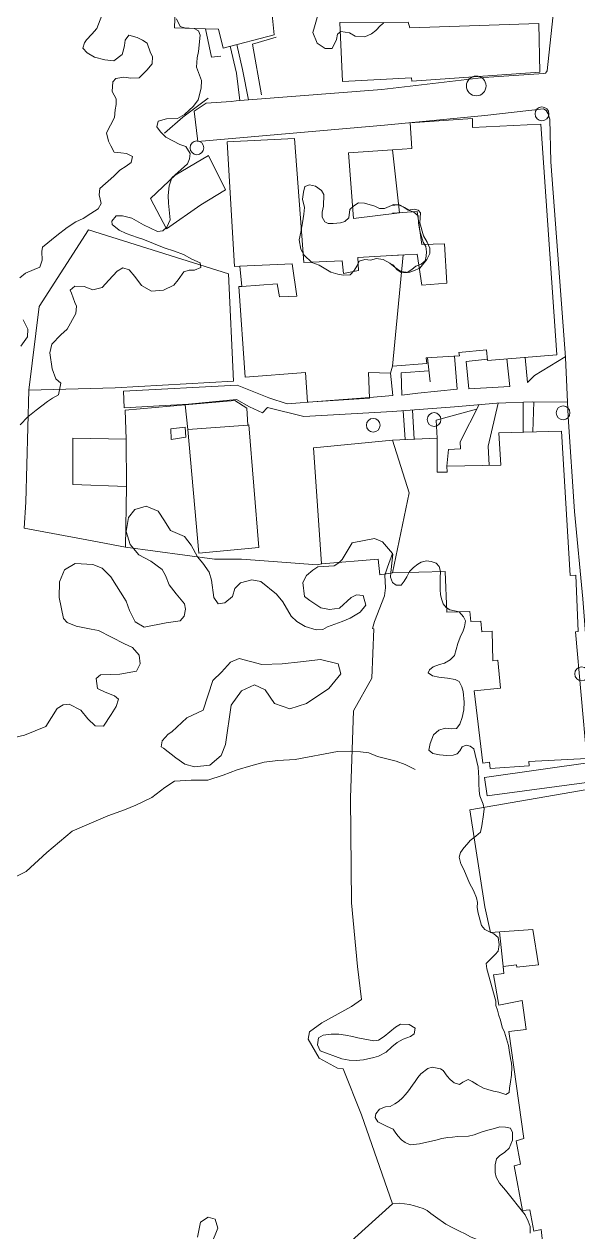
# Model space of a CAD drawing. Header units: metres. Extents: x 4652992 to 4879070, y 2074171 to 2309877.
# Drawn here: x 4654073.2 to 4654134.9, y 2308404.3 to 2308539 of the extents above; entities that cross this region are included whole.
import ezdxf

# ---------------------------------------------------------------- set-up
doc = ezdxf.new("R2010")
doc.units = ezdxf.units.M
doc.header["$MEASUREMENT"] = 0
doc.linetypes.add('DGN Style 2', pattern=[66.27138, 39.762828, -26.508552])
doc.layers.get('0').update_dxf_attribs({"color": 4, "lineweight": 0})
for name, color, linetype, lineweight in [('Level 1', 2, 'Continuous', 0), ('Level 18', 5, 'Continuous', 0), ('Level 30', 5, 'Continuous', 0), ('Level 31', 38, 'Continuous', 0), ('Level 35', 4, 'Continuous', 0), ('Level 36', 1, 'Continuous', 0), ('Level 37', 3, 'Continuous', 0), ('Level 40', 1, 'Continuous', 0), ('Level 45', 9, 'Continuous', 0), ('Level 54', 30, 'DGN Style 2', 0), ('Level 61', 4, 'Continuous', 0), ('Level 62', 4, 'Continuous', 0)]:
    doc.layers.add(name, color=color, linetype=linetype, lineweight=lineweight)

# ---------------------------------------------------------------- blocks, each defined once
blk = doc.blocks.new('POSTE')
at = {"color": 0, "linetype": 'ByBlock', "lineweight": -2}
blk.add_circle((0, 0), 0.770001, dxfattribs=at)
blk = doc.blocks.new('POSTE_1')
at = {"layer": 'Level 61'}
blk.add_circle((-4.7e-05, -1.9e-05, -2.4e-05), 0.770001, dxfattribs=at)
blk = doc.blocks.new('AL_1')
at = {"layer": 'Level 45'}
blk.add_circle((2.1e-05, 1.3e-05, 3e-05), 1.100002, dxfattribs=at)

msp = doc.modelspace()

# ---------------------------------------------------------------- linework, layer by layer
at = {"layer": 'Level 1'}
msp.add_polyline3d([(4654116.73749, 2308455.871706, 1326), (4654115.64551, 2308456.430727, 1325), (4654114.645327, 2308456.824709, 1324), (4654112.560122, 2308457.357119, 1322), (4654111.601504, 2308457.737124, 1321), (4654110.659487, 2308457.874514, 1320), (4654109.572329, 2308457.949892, 1319), (4654108.078921, 2308457.911318, 1318), (4654103.356875, 2308457.016115, 1316), (4654101.449282, 2308456.878908, 1315), (4654099.921511, 2308456.7027, 1314), (4654098.423891, 2308456.313296, 1313), (4654096.888918, 2308455.868288, 1312), (4654095.362307, 2308455.270693, 1311), (4654093.627688, 2308454.694704, 1310), (4654091.792116, 2308454.713503, 1309), (4654089.924502, 2308454.590884, 1308), (4654088.849489, 2308453.89313, 1307), (4654087.381289, 2308452.764284, 1306), (4654085.605715, 2308451.924502, 1305), (4654084.351076, 2308451.391726, 1304), (4654082.475527, 2308450.730715, 1303), (4654080.666872, 2308449.938296, 1302), (4654078.49988, 2308449.002688, 1301), (4654075.674751, 2308446.621856, 1300), (4654073.395738, 2308444.507859, 1299), (4654071.609239, 2308443.621763, 1298)], dxfattribs=at)
at = {"layer": 'Level 18', "color": 30}
for points in [[(4654134.661105, 2308573.323562, 1326.632309), (4654133.892326, 2308565.551216, 1326.779809), (4654133.172655, 2308553.732264, 1326.839809), (4654132.424301, 2308542.854191, 1326.839809), (4654131.479539, 2308533.806767, 1327.059809), (4654131.405228, 2308533.677038, 1327.049809), (4654131.300047, 2308533.553931, 1327.049809), (4654131.086879, 2308533.494454, 1327.049809), (4654124.411291, 2308533.040903, 1325.389809), (4654113.052842, 2308531.714405, 1322.839809)], [(4654113.351074, 2308527.741699, 1322.735), (4654092.503696, 2308525.937862, 1318.1295), (4654092.097195, 2308529.308766, 1316.7953), (4654093.445079, 2308530.182448, 1317.5081), (4654096.230791, 2308530.396643, 1318.281132), (4654096.799349, 2308530.464726, 1318.35375), (4654097.200539, 2308530.495574, 1318.5382), (4654097.219114, 2308530.497003, 1318.544386), (4654098.168876, 2308530.57003, 1318.86069), (4654098.178816, 2308530.570795, 1318.864), (4654113.052918, 2308531.714478, 1322.451)], [(4654113.351001, 2308527.741608, 1322.799809), (4654124.51064, 2308528.822059, 1325.472247), (4654131.05956, 2308529.577757, 1327.189809), (4654131.354144, 2308529.360798, 1327.229809), (4654131.58369, 2308529.020213, 1327.249809), (4654131.769613, 2308528.421923, 1327.309809), (4654131.895202, 2308523.668771, 1327.619809), (4654132.769698, 2308511.811317, 1328.359809), (4654133.500377, 2308501.846064, 1329.069809), (4654133.80626, 2308495.221972, 1329.499809), (4654134.53556, 2308484.665979, 1330.249809), (4654135.450055, 2308474.911063, 1331.209809), (4654136.205215, 2308465.238238, 1331.929809), (4654136.441844, 2308457.741942, 1332.339809), (4654136.904801, 2308452.00915, 1332.759809), (4654139.17665, 2308438.320353, 1333.319809), (4654141.536787, 2308424.596859, 1333.439809), (4654144.27132, 2308408.793832, 1334.199809), (4654147.243733, 2308389.369189, 1335.139809)]]:
    msp.add_polyline3d(points, dxfattribs=at)
at = {"layer": 'Level 30', "color": 1}
for points in [[(4654100.541886, 2308549.130831, 1320.137092), (4654100.511149, 2308543.061015, 1319.937092), (4654101.047378, 2308537.815356, 1319.937092), (4654095.360689, 2308536.339419, 1319.737092), (4654094.806593, 2308538.439565, 1320.137092), (4654093.358057, 2308538.48142, 1320.137092), (4654089.915378, 2308538.580894, 1320.137092), (4654090.082196, 2308542.680033, 1320.137092), (4654089.832768, 2308542.728622, 1320.137092), (4654089.938564, 2308544.035973, 1320.137092), (4654088.948907, 2308544.081201, 1320.137092), (4654088.963896, 2308545.111113, 1320.137092), (4654089.711018, 2308545.150018, 1320.137092), (4654089.769671, 2308546.023864, 1320.137092), (4654091.243229, 2308545.995053, 1320.137092), (4654091.434117, 2308549.646375, 1320.137092), (4654100.541886, 2308549.130831, 1320.137092)], [(4654130.656191, 2308533.671053, 1328.512605), (4654116.398379, 2308532.651124, 1327.832605), (4654116.331138, 2308533.035775, 1327.782605), (4654108.645383, 2308532.628944, 1324.232605), (4654108.357768, 2308539.194114, 1323.992605), (4654115.955396, 2308539.241511, 1324.502605), (4654116.176171, 2308538.582516, 1327.562605), (4654130.539537, 2308539.088856, 1328.692605), (4654130.656191, 2308533.671053, 1328.512605)], [(4654114.240482, 2308524.9893, 1327.213392), (4654116.395453, 2308525.140367, 1327.71), (4654116.202591, 2308528.015583, 1327.19), (4654123.129945, 2308528.471251, 1327.59), (4654123.1443, 2308527.491232, 1331.83), (4654130.768319, 2308527.846295, 1332.08), (4654132.550353, 2308502.120929, 1330.19), (4654124.816791, 2308501.498641, 1329.84), (4654124.701933, 2308502.70201, 1329.87), (4654121.639113, 2308502.404562, 1328.21), (4654121.705714, 2308502.010838, 1328.13), (4654117.972502, 2308501.784152, 1326.79), (4654118.057744, 2308501.160369, 1326.79), (4654114.240484, 2308500.87976, 1326.333174)], [(4654103.280404, 2308526.269861, 1325.8924), (4654104.326863, 2308512.424785, 1325.2924), (4654108.612087, 2308512.624188, 1325.2924), (4654108.746101, 2308511.214869, 1325.2924), (4654110.425572, 2308511.547612, 1326.6924), (4654110.354937, 2308512.980684, 1326.6924), (4654115.415472, 2308513.266172, 1326.8924), (4654114.240484, 2308500.879761, 1326.8924), (4654114.015928, 2308500.071526, 1326.8924), (4654111.564727, 2308500.159727, 1325.4924), (4654111.650207, 2308497.299328, 1325.4924), (4654104.73273, 2308496.855276, 1324.6924), (4654104.532241, 2308500.179241, 1324.0924), (4654097.812475, 2308499.629771, 1324.0924), (4654097.093118, 2308509.739551, 1324.0924), (4654097.424328, 2308509.762639, 1324.0924), (4654101.374793, 2308510.038017, 1324.0924), (4654101.619377, 2308508.595273, 1324.0924), (4654103.558852, 2308508.682062, 1324.0924), (4654103.03566, 2308512.284865, 1325.4924), (4654097.195591, 2308512.008286, 1324.9471), (4654096.60888, 2308511.9805, 1324.8924), (4654095.790496, 2308525.879338, 1324.6924), (4654103.280404, 2308526.269861, 1325.8924)], [(4654115.023546, 2308517.980648, 1326.492357), (4654109.876092, 2308517.344003, 1326.092357), (4654109.318982, 2308524.639481, 1326.092357), (4654114.240482, 2308524.989301, 1326.492357), (4654115.023546, 2308517.980648, 1326.492357)], [(4654114.240483, 2308513.198653, 1326.630991), (4654116.981683, 2308513.356172, 1326.7), (4654117.509995, 2308509.900529, 1328.08), (4654120.271642, 2308510.141302, 1328.34), (4654120.005491, 2308514.50973, 1328.27), (4654117.509442, 2308514.43013, 1326.83), (4654116.971753, 2308518.121923, 1326.8), (4654114.240482, 2308517.923864, 1326.495765)], [(4654099.330235, 2308480.664822, 1325.292357), (4654092.635292, 2308480.030042, 1325.092357), (4654091.388154, 2308493.805962, 1325.092357), (4654091.401035, 2308493.806918, 1325.092357), (4654098.078738, 2308494.302738, 1325.092357), (4654098.196734, 2308494.3115, 1325.092357), (4654099.330235, 2308480.664822, 1325.292357)], [(4654084.517374, 2308492.719579, 1322.492357), (4654084.578787, 2308487.458357, 1322.292357), (4654078.574281, 2308487.67151, 1322.0924), (4654078.578354, 2308492.839684, 1322.292357), (4654084.517374, 2308492.719579, 1322.492357)], [(4654116.091662, 2308486.728747, 1328.092357), (4654114.240486, 2308477.80572, 1328.092357), (4654112.797593, 2308477.600604, 1328.092357), (4654112.632201, 2308479.328933, 1328.092357), (4654106.335281, 2308478.841303, 1327.095383), (4654106.316166, 2308478.839823, 1327.092357), (4654105.410993, 2308491.758357, 1327.092357), (4654114.240485, 2308492.628269, 1328.092357), (4654116.091662, 2308486.728747, 1328.092357)], [(4654114.240485, 2308492.628268, 1327.944271), (4654119.20278, 2308492.853095, 1327.98), (4654119.217619, 2308489.030587, 1333.29), (4654120.313994, 2308489.044123, 1333.17), (4654120.267156, 2308489.725308, 1331.01), (4654126.29266, 2308489.836689, 1331.82), (4654126.083156, 2308493.445086, 1331.81), (4654133.085638, 2308493.611486, 1332.22), (4654134.046153, 2308477.521725, 1333.21), (4654134.663288, 2308477.573695, 1333.13), (4654134.911667, 2308471.296242, 1333.43), (4654134.632949, 2308471.259887, 1333.47), (4654135.898457, 2308457.12652, 1337.6), (4654129.424073, 2308456.767428, 1337.07), (4654129.471096, 2308456.28596, 1337.09), (4654125.103759, 2308456.004207, 1336.8), (4654125.029379, 2308456.707255, 1336.8), (4654124.315736, 2308456.611975, 1336.72), (4654123.333988, 2308464.644109, 1336.61), (4654126.272723, 2308464.967301, 1336.88), (4654125.986192, 2308468.072782, 1333.51), (4654125.425716, 2308468.024692, 1333.44), (4654125.353737, 2308471.324058, 1333.24), (4654124.188396, 2308471.245348, 1333.02), (4654124.093034, 2308472.440282, 1332.91), (4654122.952232, 2308472.404273, 1332.72), (4654122.862912, 2308473.510024, 1332.77), (4654120.285779, 2308473.437202, 1332.49), (4654120.107744, 2308477.957756, 1334.34), (4654114.240486, 2308477.805719, 1328.726399)], [(4654122.84485, 2308451.385459, 1335.35), (4654135.944503, 2308453.645765, 1335.55), (4654139.501139, 2308432.795968, 1336.24), (4654139.811397, 2308432.840707, 1336.25), (4654142.471819, 2308415.888253, 1336.41), (4654143.022392, 2308415.984718, 1336.39), (4654144.188313, 2308408.188947, 1336.99), (4654143.713796, 2308408.115867, 1337.05), (4654148.597903, 2308378.342977, 1338.04)], [(4654131.697835, 2308396.469667, 1336.36), (4654130.805978, 2308404.602992, 1335.99), (4654129.975512, 2308404.415718, 1333.05), (4654129.541528, 2308406.78903, 1332.67), (4654128.721802, 2308406.6945, 1331.49), (4654127.787192, 2308411.700833, 1331.24), (4654128.51578, 2308411.893984, 1331.38), (4654128.02726, 2308414.468987, 1331.23), (4654128.866937, 2308414.741412, 1335.13), (4654127.180661, 2308426.687026, 1335.08), (4654129.119712, 2308426.907256, 1335.51), (4654128.682038, 2308430.128737, 1335.49), (4654126.067528, 2308429.624835, 1335.34), (4654125.487075, 2308433.003462, 1335.23), (4654126.65205, 2308433.159029, 1335.26), (4654126.563134, 2308433.938251, 1335.26), (4654128.059643, 2308434.126102, 1335.33), (4654128.106496, 2308433.846853, 1335.39), (4654130.489616, 2308434.107057, 1334.37), (4654129.856522, 2308438.051267, 1334.13), (4654125.15737, 2308437.706625, 1334.58), (4654124.527721, 2308440.565134, 1335.4), (4654122.84485, 2308451.385459, 1335.35)]]:
    msp.add_polyline3d(points, dxfattribs=at)
at = {"layer": 'Level 31'}
for points in [[(4654092.84397, 2308518.866967, 1322.411103), (4654089.016092, 2308516.186168, 1322.411103), (4654087.226333, 2308519.576475, 1321.411103), (4654089.987018, 2308522.151866, 1321.411103), (4654093.693924, 2308524.352144, 1321.411103), (4654095.618971, 2308520.547199, 1322.411103), (4654092.84397, 2308518.866967, 1322.411103)], [(4654091.191317, 2308492.948343, 1323.292357), (4654089.558437, 2308492.683993, 1322.892357), (4654089.504908, 2308493.870012, 1322.892357), (4654091.12153, 2308494.049896, 1323.292357), (4654091.191317, 2308492.948343, 1323.292357)]]:
    msp.add_polyline3d(points, dxfattribs=at)
at = {"layer": 'Level 35'}
for p, q in [((4654097.424328, 2308509.762639, 1324.0924), (4654097.195591, 2308512.008286, 1323.7404)), ((4654118.11369, 2308501.792726, 1326.702106), (4654118.422475, 2308499.116752, 1325.297106)), ((4654126.602582, 2308433.592538, 1331.846999), (4654126.151687, 2308437.77955, 1331.606999))]:
    msp.add_line(p, q, dxfattribs=at)
at = {"layer": 'Level 35', "elevation": 1318.9371, "flags": 128}
msp.add_lwpolyline([(4654093.358057, 2308538.48142), (4654094.054126, 2308535.33243), (4654095.07307, 2308535.429496)], dxfattribs=at)
at = {"layer": 'Level 35', "extrusion": (-0.1419219511421176, -0.0249590646639426, 0.9895631383975029), "elevation": -716831.711617, "flags": 128}
msp.add_lwpolyline([(-1467517.995847, 4931785.079041), (-1467523.741245, 4931785.079041), (-1467524.063569, 4931787.854892)], dxfattribs=at)
at = {"layer": 'Level 35', "extrusion": (-0.4003252561099047, 0.3711547446402292, 0.8378447617856098), "elevation": -1005224.03174, "flags": 128}
msp.add_lwpolyline([(-4857135.991004, 1545204.983676), (-4857132.520367, 1545204.250953), (-4857129.83315, 1545203.884591)], dxfattribs=at)
at = {"layer": 'Level 35', "extrusion": (0.1002115990876825, 0.151676200954425, 0.9833371575773604), "elevation": 817846.005622, "flags": 128}
msp.add_lwpolyline([(-2610585.1181, -4416552.934388), (-2610583.948901, -4416554.557129), (-2610586.999935, -4416558.105156)], dxfattribs=at)
at = {"layer": 'Level 36'}
msp.add_polyline3d([(4654106.335281, 2308478.841303, 1326.486768), (4654105.823368, 2308478.708299, 1326.411103), (4654100.920861, 2308479.082936, 1326.0924), (4654097.388433, 2308479.329056, 1324.8924), (4654094.394487, 2308479.363965, 1324.6924)], dxfattribs=at)
at = {"layer": 'Level 37'}
msp.add_line((4654091.116632, 2308496.564098, 1323.1304), (4654091.401035, 2308493.806918, 1323.2591), dxfattribs=at)
at = {"layer": 'Level 37', "extrusion": (-0.2341640705509584, 0.0042950704515638, 0.9721876055745731), "elevation": -1078618.757146, "flags": 128}
msp.add_lwpolyline([(-2393442.836528, 4483044.314577), (-2393443.986496, 4483034.067077), (-2393450.749548, 4483034.067077)], dxfattribs=at)
at = {"layer": 'Level 37'}
for points in [[(4654084.454759, 2308480.696442, 1322.292357), (4654080.721644, 2308481.393087, 1320.892357), (4654073.153155, 2308482.78807, 1320.292357), (4654073.337647, 2308485.706986, 1321.492357), (4654073.675282, 2308498.192024, 1321.892357), (4654083.293471, 2308498.433187, 1322.292357), (4654096.505869, 2308499.203418, 1323.892357), (4654095.924099, 2308511.157031, 1323.092357), (4654080.33469, 2308516.068675, 1320.292357), (4654074.814188, 2308507.515569, 1319.892357), (4654073.675282, 2308498.192024, 1321.892357)], [(4654084.517374, 2308492.719579, 1322.4924), (4654084.416055, 2308495.978416, 1322.6924), (4654091.116632, 2308496.564098, 1323.1304), (4654096.652135, 2308497.047944, 1323.4924), (4654097.971531, 2308496.166926, 1323.4924), (4654098.078738, 2308494.302738, 1323.4924)]]:
    msp.add_polyline3d(points, dxfattribs=at)
at = {"layer": 'Level 40', "color": 3}
for points in [[(4654072.658832, 2308510.713191, 1321.1371), (4654073.301319, 2308511.256206, 1321.1371), (4654074.287226, 2308511.63249, 1321.1371), (4654074.890992, 2308511.918665, 1321.1371), (4654075.166549, 2308512.695516, 1321.1371), (4654075.113038, 2308513.64812, 1321.1371), (4654075.183287, 2308514.14859, 1321.1371), (4654076.787981, 2308515.446194, 1320.3371), (4654077.955361, 2308516.31539, 1320.3371), (4654078.906442, 2308516.974441, 1320.3371), (4654079.738129, 2308517.350564, 1320.3371), (4654080.605072, 2308517.906077, 1320.3371), (4654081.411516, 2308518.411442, 1320.3371), (4654081.748723, 2308519.008298, 1320.3371), (4654081.51655, 2308519.956692, 1320.3371), (4654081.585154, 2308520.674581, 1320.3371), (4654083.134187, 2308522.060339, 1319.7371), (4654083.810179, 2308522.727154, 1319.7371), (4654084.545768, 2308523.168042, 1319.7371), (4654085.100887, 2308523.564454, 1319.7371), (4654085.232741, 2308524.252302, 1319.7371), (4654084.557771, 2308524.579679, 1319.7371), (4654083.922248, 2308524.639706, 1319.7371), (4654083.201004, 2308524.736099, 1319.7371), (4654082.833385, 2308525.42471, 1317.9371), (4654082.563288, 2308525.947263, 1317.9371), (4654082.340573, 2308526.879468, 1317.9371), (4654083.2308, 2308528.596606, 1316.5371), (4654083.310688, 2308529.46652, 1316.5371), (4654083.424499, 2308530.052855, 1316.5371), (4654083.412937, 2308530.680797, 1316.5371), (4654082.960062, 2308531.482224, 1316.5371), (4654083.028802, 2308532.589205, 1316.5371), (4654083.366762, 2308532.963715, 1316.5371), (4654084.282085, 2308533.095983, 1316.5371), (4654085.053683, 2308532.992086, 1316.5371), (4654085.960629, 2308533.03514, 1316.5371), (4654086.850401, 2308533.868229, 1317.7371), (4654087.413112, 2308534.568823, 1317.7371), (4654087.448325, 2308535.390058, 1317.7371), (4654087.251669, 2308535.796622, 1317.7371), (4654086.865334, 2308536.90277, 1317.7371), (4654086.333411, 2308537.238891, 1317.7371), (4654085.762214, 2308537.504686, 1317.7371), (4654084.814023, 2308537.76133, 1315.9371), (4654084.403069, 2308537.228689, 1315.9371), (4654084.330462, 2308536.637522, 1315.9371), (4654084.234651, 2308536.143931, 1315.9371), (4654084.092083, 2308535.638793, 1315.9371), (4654083.169608, 2308534.901186, 1314.5371), (4654082.150931, 2308535.040258, 1314.5371), (4654081.008315, 2308535.321302, 1314.5371), (4654080.168794, 2308535.822896, 1314.5371), (4654079.7102, 2308536.342546, 1314.5371), (4654079.870362, 2308536.937804, 1314.5371), (4654080.112944, 2308537.268541, 1314.5371), (4654080.714985, 2308537.877814, 1314.5371), (4654081.24558, 2308538.50881, 1314.5371), (4654081.812604, 2308539.980616, 1316.5371)], [(4654090.151245, 2308539.602914, 1320.1371), (4654090.557229, 2308538.728759, 1320.1371), (4654091.018294, 2308538.59476, 1320.1371), (4654092.109727, 2308538.514631, 1320.1371), (4654092.588693, 2308538.244632, 1320.1371), (4654092.761874, 2308537.761133, 1320.1371), (4654092.58592, 2308535.948279, 1320.1371), (4654092.453771, 2308535.267205, 1320.1371), (4654092.383561, 2308534.220714, 1320.1371), (4654092.912306, 2308532.733992, 1321.3371), (4654092.878146, 2308531.874281, 1321.3371), (4654092.538693, 2308530.580505, 1321.3371), (4654092.028004, 2308529.858799, 1321.3371), (4654091.048244, 2308528.915577, 1321.3371), (4654090.243674, 2308528.482002, 1321.3371), (4654089.028243, 2308528.449553, 1321.3371), (4654088.107089, 2308528.188621, 1321.3371), (4654087.940672, 2308527.538863, 1321.3371), (4654088.352177, 2308527.006299, 1321.3371), (4654088.94311, 2308526.405891, 1321.3371), (4654090.501983, 2308525.57406, 1322.9371), (4654091.165809, 2308525.356625, 1322.9371), (4654091.648537, 2308524.596864, 1322.9371), (4654091.604039, 2308523.985288, 1322.9371), (4654091.364656, 2308523.424872, 1322.9371), (4654089.612983, 2308521.880391, 1323.7371), (4654089.337172, 2308520.986217, 1323.7371), (4654089.21216, 2308519.887533, 1323.7371), (4654089.24818, 2308519.040567, 1323.7371), (4654089.438574, 2308517.192024, 1323.7371), (4654089.061736, 2308516.385831, 1323.7371), (4654088.635034, 2308515.966839, 1323.7371), (4654088.023383, 2308515.884553, 1323.7371), (4654086.467182, 2308516.627193, 1322.1371), (4654085.148707, 2308517.370681, 1322.1371), (4654084.128866, 2308517.613524, 1322.1371), (4654083.429774, 2308517.617699, 1322.1371), (4654082.919197, 2308517.035277, 1322.1371), (4654082.949091, 2308516.653674, 1322.1371), (4654083.75691, 2308516.038983, 1323.3371), (4654084.517013, 2308515.660064, 1323.3371), (4654085.786906, 2308515.231439, 1323.3371), (4654086.380015, 2308515.032746, 1323.3371), (4654088.755772, 2308514.048298, 1323.9371), (4654089.908861, 2308513.684883, 1323.9371), (4654090.907558, 2308513.303988, 1323.9371), (4654091.850724, 2308512.812534, 1323.9371), (4654092.765908, 2308512.403872, 1323.9371), (4654092.849342, 2308511.886007, 1323.9371), (4654092.157691, 2308511.565173, 1323.9371), (4654091.567827, 2308511.558371, 1323.9371), (4654090.974335, 2308511.380282, 1323.9371), (4654090.342288, 2308510.49739, 1322.9371), (4654089.850816, 2308509.890471, 1322.9371), (4654088.696045, 2308509.359712, 1322.9371), (4654087.363276, 2308509.246892, 1322.9371), (4654086.234217, 2308509.880003, 1322.9371), (4654085.506512, 2308510.854272, 1322.9371), (4654084.866484, 2308511.622805, 1322.9371), (4654084.141123, 2308511.82226, 1322.9371), (4654083.514376, 2308511.477293, 1322.9371), (4654082.581897, 2308510.441805, 1324.5371), (4654081.861545, 2308509.631556, 1324.5371), (4654080.799555, 2308509.3823, 1324.5371), (4654079.863166, 2308509.738985, 1324.5371), (4654078.798134, 2308509.7745, 1324.5371), (4654078.288901, 2308509.353009, 1324.5371), (4654078.431489, 2308509.007551, 1324.5371), (4654078.812451, 2308507.966496, 1324.5371), (4654079.003378, 2308507.540786, 1324.5371), (4654078.930016, 2308506.757077, 1324.5371), (4654077.959051, 2308505.005137, 1322.3371), (4654077.230239, 2308504.369112, 1322.3371), (4654076.251254, 2308503.317797, 1322.3371), (4654076.021617, 2308502.343688, 1322.3371), (4654076.262929, 2308500.58412, 1322.3371), (4654076.668947, 2308499.457957, 1322.3371), (4654077.249847, 2308498.966809, 1322.3371), (4654076.968083, 2308497.663436, 1322.3371), (4654076.295618, 2308497.291952, 1322.3371), (4654075.757082, 2308496.924989, 1322.3371), (4654074.499973, 2308495.967707, 1322.3371), (4654073.579062, 2308495.221012, 1322.3371), (4654072.691899, 2308494.318175, 1321.5371)], [(4654113.223343, 2308539.102701, 1326.9371), (4654112.892782, 2308538.858096, 1326.9371), (4654112.366494, 2308538.306268, 1326.9371), (4654111.876643, 2308537.918277, 1326.9371), (4654111.128892, 2308537.584001, 1326.9371), (4654110.06084, 2308537.661735, 1324.9371), (4654109.432764, 2308538.047453, 1324.9371), (4654108.447742, 2308538.195476, 1324.9371), (4654108.087756, 2308537.907178, 1323.5371), (4654107.972708, 2308537.313855, 1323.5371), (4654107.48761, 2308536.293411, 1323.5371), (4654106.702877, 2308536.294076, 1323.5371), (4654105.829472, 2308536.878805, 1323.5371), (4654105.340719, 2308538.066342, 1323.5371), (4654105.51099, 2308538.717004, 1323.5371), (4654105.893219, 2308540.005905, 1323.5371)], [(4654107.068958, 2308516.785692, 1326.292357), (4654107.616238, 2308516.77082, 1326.292357), (4654108.417959, 2308516.836877, 1326.292357), (4654108.919523, 2308516.996906, 1326.292357), (4654109.36464, 2308517.397973, 1326.292357), (4654109.478634, 2308518.340784, 1326.892357), (4654109.906949, 2308518.73372, 1326.892357), (4654110.448893, 2308519.066608, 1326.892357), (4654111.11116, 2308519.034783, 1326.892357), (4654112.238568, 2308518.712628, 1327.492357), (4654112.758844, 2308518.463778, 1327.492357), (4654113.342902, 2308518.450515, 1327.892357), (4654114.108356, 2308518.783809, 1327.892357), (4654114.880581, 2308518.870631, 1327.892357), (4654115.423816, 2308518.639931, 1327.892357), (4654115.960795, 2308518.271625, 1327.892357), (4654116.629832, 2308518.387032, 1327.892357), (4654117.089104, 2308518.258134, 1327.892357), (4654117.331312, 2308517.964893, 1327.892357), (4654117.291848, 2308516.838459, 1327.892357), (4654117.675086, 2308515.389621, 1327.292357), (4654118.101935, 2308514.710302, 1327.292357), (4654118.39827, 2308514.03278, 1327.292357), (4654118.383212, 2308513.419546, 1327.292357), (4654118.04602, 2308512.760589, 1327.292357), (4654117.269295, 2308511.791505, 1327.292357), (4654116.556245, 2308511.486162, 1327.292357), (4654116.060298, 2308511.325422, 1327.292357), (4654115.159799, 2308511.42816, 1327.292357), (4654114.536481, 2308511.868048, 1327.292357), (4654113.931609, 2308512.335412, 1327.292357), (4654113.170364, 2308512.775787, 1327.292357), (4654112.404436, 2308512.862159, 1327.292357), (4654111.792412, 2308512.675301, 1327.292357), (4654111.130241, 2308512.747981, 1327.292357), (4654110.517013, 2308512.573299, 1327.092357), (4654110.267069, 2308512.026702, 1326.692357), (4654109.963973, 2308511.537391, 1326.692357), (4654109.506837, 2308511.051866, 1326.692357), (4654108.772335, 2308511.025682, 1326.692357), (4654108.138119, 2308511.139564, 1326.692357), (4654107.367261, 2308511.35554, 1326.692357), (4654106.036031, 2308512.115502, 1325.892357), (4654105.238945, 2308512.441091, 1325.892357), (4654104.38435, 2308513.25268, 1325.892357), (4654104.020916, 2308513.913043, 1325.892357), (4654103.834331, 2308514.954482, 1325.892357), (4654104.003515, 2308515.827029, 1325.892357), (4654104.201752, 2308516.849434, 1325.892357), (4654104.350479, 2308517.801357, 1325.892357), (4654104.409939, 2308518.570402, 1325.892357), (4654104.200756, 2308519.508993, 1325.892357), (4654104.294288, 2308520.284289, 1325.892357), (4654104.449302, 2308520.899597, 1325.892357), (4654104.960556, 2308521.086052, 1325.892357), (4654105.644301, 2308520.944319, 1325.892357), (4654106.304783, 2308520.46166, 1325.892357), (4654106.573378, 2308520.020611, 1325.892357), (4654106.545597, 2308518.717986, 1326.292357), (4654106.397179, 2308518.051555, 1326.292357), (4654106.371252, 2308517.499666, 1326.292357), (4654106.685091, 2308516.952807, 1326.292357), (4654107.068958, 2308516.785692, 1326.292357)], [(4654114.240482, 2308518.861557, 1327.015318), (4654114.365392, 2308518.891063, 1327.011914), (4654115.020442, 2308518.87177, 1327.001914), (4654115.559728, 2308518.554993, 1327.301914), (4654116.10672, 2308518.236567, 1327.381914), (4654116.599839, 2308518.050511, 1327.411914), (4654117.09746, 2308517.645972, 1327.451914), (4654117.124742, 2308516.818397, 1327.471914), (4654117.284567, 2308515.970524, 1327.481914), (4654117.638355, 2308514.686398, 1327.501914), (4654117.932493, 2308514.228716, 1327.491914), (4654118.027715, 2308513.620238, 1327.491914), (4654117.991986, 2308513.120338, 1327.491914), (4654117.849901, 2308512.610965, 1327.521914), (4654117.438162, 2308512.239843, 1327.551914), (4654116.82305, 2308512.01696, 1327.561914), (4654116.366622, 2308511.663454, 1327.541914), (4654115.865506, 2308511.327565, 1327.531914), (4654115.265896, 2308511.262491, 1327.531914), (4654114.749749, 2308511.614599, 1327.531914), (4654114.340027, 2308512.097009, 1327.531914), (4654114.240483, 2308512.18889, 1327.529723)], [(4654072.7886, 2308503.093525, 1321.5371), (4654073.542825, 2308504.138664, 1321.5371), (4654073.553763, 2308504.985503, 1321.5371), (4654073.035992, 2308506.049565, 1321.1371)], [(4654072.067828, 2308459.461075, 1308.6924), (4654073.179486, 2308459.722472, 1308.6924), (4654075.574207, 2308460.696919, 1310.6924), (4654076.819728, 2308462.697258, 1312.4924), (4654077.508646, 2308463.118492, 1312.4924), (4654078.181398, 2308463.184678, 1312.4924), (4654079.461473, 2308462.50827, 1312.4924), (4654080.24108, 2308461.541672, 1312.4924), (4654081.079602, 2308460.773831, 1312.4924), (4654081.994053, 2308460.726905, 1312.4924), (4654082.841325, 2308462.040299, 1314.4924), (4654083.397128, 2308462.912492, 1316.2924), (4654083.670401, 2308463.727545, 1316.2924), (4654083.238038, 2308464.123636, 1316.2924), (4654082.188243, 2308464.525437, 1316.2924), (4654081.330696, 2308464.928895, 1316.2924), (4654081.178675, 2308466.033761, 1316.2924), (4654081.656363, 2308466.464887, 1316.2924), (4654083.813695, 2308466.534881, 1317.8924), (4654085.674103, 2308466.858241, 1319.4924), (4654086.083524, 2308467.679825, 1320.6924), (4654085.976915, 2308468.645991, 1320.6924), (4654085.225153, 2308469.509731, 1320.6924), (4654084.357474, 2308469.907334, 1320.6924), (4654081.443555, 2308471.388386, 1321.4924), (4654080.637043, 2308471.545909, 1321.4924), (4654078.949764, 2308471.877097, 1321.4924), (4654077.936295, 2308472.268737, 1321.4924), (4654077.548394, 2308472.73517, 1321.4924), (4654077.069462, 2308475.070286, 1322.6924), (4654077.101209, 2308476.808589, 1322.6924), (4654077.641813, 2308478.141077, 1322.6924), (4654078.857521, 2308478.860282, 1322.6924), (4654080.794788, 2308478.751819, 1322.6924), (4654081.857879, 2308478.329164, 1322.6924), (4654082.813844, 2308477.383233, 1322.6924), (4654084.533905, 2308474.65498, 1321.4924), (4654084.890299, 2308473.624432, 1321.4924), (4654085.545607, 2308472.347829, 1321.4924), (4654086.551216, 2308471.770235, 1321.4924), (4654088.983758, 2308472.235988, 1323.4924), (4654090.555925, 2308472.483679, 1325.0924), (4654091.010395, 2308473.005086, 1325.0924), (4654091.156054, 2308473.756153, 1325.0924), (4654091.014214, 2308474.367709, 1325.0924), (4654090.08732, 2308475.462315, 1325.0924), (4654089.309542, 2308476.484437, 1325.0924), (4654088.921488, 2308477.533525, 1325.0924), (4654088.549695, 2308478.175376, 1325.0924), (4654087.284665, 2308479.106732, 1325.0924), (4654085.937212, 2308479.810637, 1325.0924), (4654084.957875, 2308480.975352, 1325.0924), (4654084.526621, 2308482.427789, 1325.0924), (4654084.78563, 2308484.004726, 1325.0924), (4654085.507455, 2308484.897086, 1325.0924), (4654086.760766, 2308485.242322, 1325.0924), (4654088.094485, 2308484.679556, 1325.0924), (4654088.808844, 2308483.605209, 1325.0924), (4654089.485057, 2308482.550286, 1325.0924), (4654091.036092, 2308481.889758, 1326.0924), (4654091.760211, 2308480.890279, 1326.0924), (4654092.466855, 2308479.622007, 1327.0924), (4654093.058842, 2308478.910449, 1328.2924), (4654093.775361, 2308477.90518, 1328.2924), (4654094.026452, 2308476.993511, 1328.2924), (4654094.302844, 2308475.083735, 1328.2924), (4654094.788737, 2308474.364888, 1328.2924), (4654095.527568, 2308474.464716, 1328.2924), (4654096.395582, 2308475.19299, 1328.2924), (4654096.646188, 2308476.088338, 1328.2924), (4654097.271676, 2308476.719986, 1328.2924), (4654098.553381, 2308477.050618, 1328.2924), (4654099.561207, 2308476.853845, 1328.2924), (4654101.279732, 2308475.452958, 1329.0924), (4654102.002607, 2308474.590803, 1329.0924), (4654102.935029, 2308473.006888, 1329.0924), (4654103.575172, 2308472.390719, 1329.0924), (4654104.482516, 2308471.828258, 1329.0924), (4654105.707204, 2308471.48162, 1329.0924), (4654106.464879, 2308471.510299, 1329.0924), (4654106.961258, 2308471.791373, 1329.0924), (4654108.595537, 2308472.382242, 1329.0924), (4654109.517534, 2308472.748202, 1329.0924), (4654110.624645, 2308473.44201, 1329.0924), (4654111.263147, 2308474.227313, 1329.0924), (4654110.943013, 2308475.282751, 1328.2924), (4654110.228048, 2308475.361614, 1328.2924), (4654109.620964, 2308475.055062, 1328.2924), (4654108.310427, 2308473.893989, 1327.8924), (4654107.186392, 2308473.748912, 1327.8924), (4654106.247771, 2308473.932184, 1327.8924), (4654105.000644, 2308474.722508, 1327.8924), (4654104.423444, 2308475.199746, 1327.8924), (4654104.237822, 2308476.75487, 1327.8924), (4654104.631313, 2308477.528603, 1327.8924), (4654105.354071, 2308478.116539, 1327.8924), (4654105.914123, 2308478.493227, 1327.8924), (4654107.73678, 2308478.616125, 1329.0924), (4654108.226066, 2308478.945217, 1329.0924), (4654108.59821, 2308479.297176, 1329.0924), (4654109.721714, 2308481.150246, 1330.0924), (4654112.21542, 2308481.641196, 1331.0924), (4654113.116277, 2308481.28386, 1331.0924), (4654114.240479, 2308479.980713, 1330.2513), (4654113.659616, 2308478.455255, 1331.0924), (4654113.362047, 2308477.545295, 1331.0924), (4654113.452803, 2308476.135977, 1331.0924), (4654113.341798, 2308475.250065, 1331.0924), (4654112.209934, 2308472.405124, 1330.2924), (4654111.99903, 2308471.606249, 1330.2924), (4654112.130125, 2308471.560244, 1330.0924), (4654111.912457, 2308466.088865, 1331.0924), (4654109.880532, 2308462.429094, 1338.8924), (4654109.53426, 2308452.741843, 1339.4924), (4654109.64234, 2308441.032318, 1337.6924), (4654110.340464, 2308433.916357, 1334.8924), (4654110.753414, 2308430.227468, 1332.911), (4654109.671836, 2308429.449718, 1332.911), (4654106.331422, 2308427.636709, 1328.3187), (4654104.965275, 2308426.624572, 1328.3187), (4654104.809525, 2308425.820672, 1328.3187), (4654106.067009, 2308423.683418, 1328.3187), (4654108.079462, 2308422.566588, 1328.3187), (4654108.725182, 2308422.52736, 1332.9687), (4654110.767544, 2308417.364619, 1331.7629), (4654114.240479, 2308407.455872, 1330.2468), (4654108.505624, 2308402.306936, 1333.6924)], [(4654114.240486, 2308479.980723, 1330.251266), (4654114.262041, 2308479.901085, 1330.251266), (4654114.200717, 2308479.237144, 1330.161266), (4654114.033755, 2308477.847035, 1330.041266), (4654114.019833, 2308477.340243, 1329.961266), (4654114.236511, 2308476.752369, 1329.951266), (4654114.639626, 2308476.459234, 1330.001266), (4654115.180302, 2308476.455339, 1330.131266), (4654115.514941, 2308476.893675, 1330.171266), (4654115.811413, 2308477.379983, 1330.221266), (4654116.130836, 2308477.980869, 1330.381266), (4654116.570864, 2308478.42857, 1330.461266), (4654117.049046, 2308478.788477, 1330.601266), (4654117.4111, 2308479.005905, 1330.921266), (4654118.031253, 2308479.160278, 1331.041266), (4654118.53066, 2308479.069611, 1331.041266), (4654119.103356, 2308478.907545, 1330.991266), (4654119.437705, 2308478.509612, 1330.981266), (4654119.561233, 2308477.973481, 1330.981266), (4654119.531969, 2308477.270836, 1330.881266), (4654119.533237, 2308476.52185, 1330.931266), (4654119.543726, 2308475.938161, 1331.051266), (4654119.57409, 2308475.413951, 1331.341266), (4654119.688466, 2308474.911634, 1331.341266), (4654119.892946, 2308474.382119, 1331.621266), (4654120.199796, 2308473.96616, 1331.921266), (4654120.63347, 2308473.706327, 1331.971266), (4654121.151196, 2308473.587855, 1331.951266), (4654121.668922, 2308473.469383, 1331.791266), (4654122.145256, 2308472.905737, 1331.601266), (4654122.349763, 2308472.455867, 1331.521266), (4654122.265531, 2308471.796816, 1331.191266), (4654122.120279, 2308471.349915, 1330.941266), (4654121.782497, 2308470.657368, 1330.881266), (4654121.521076, 2308469.948521, 1330.881266), (4654121.1235, 2308468.599671, 1330.881266), (4654120.671246, 2308468.130684, 1330.881266), (4654120.021996, 2308467.751536, 1330.851266), (4654119.455296, 2308467.585754, 1330.851266), (4654118.749575, 2308467.322205, 1330.841266), (4654118.352358, 2308467.008737, 1330.841266), (4654118.204087, 2308466.666027, 1331.351266), (4654118.682034, 2308466.348953, 1331.421266), (4654119.398299, 2308466.188103, 1331.421266), (4654120.368114, 2308466.06075, 1331.621266), (4654121.214208, 2308465.912014, 1331.931266), (4654121.644849, 2308465.716549, 1332.451266), (4654121.943994, 2308465.103107, 1332.571266), (4654122.098081, 2308464.600279, 1332.571266), (4654122.23513, 2308463.416092, 1332.621266), (4654122.182903, 2308462.559048, 1332.641266), (4654122.008485, 2308461.68826, 1332.641266), (4654121.74858, 2308460.947229, 1332.641266), (4654121.349778, 2308460.466833, 1332.661266), (4654120.763272, 2308460.440685, 1332.701266), (4654120.103477, 2308460.485936, 1332.701266), (4654119.39777, 2308460.262209, 1332.701266), (4654118.800401, 2308459.744545, 1332.701266), (4654118.4106, 2308458.792289, 1332.751266), (4654118.274403, 2308458.032819, 1332.941266), (4654118.706519, 2308457.685703, 1333.281266), (4654119.460965, 2308457.516703, 1333.281266), (4654120.290284, 2308457.443233, 1333.591266), (4654120.98524, 2308457.494023, 1333.891266), (4654121.429748, 2308457.646061, 1334.181266), (4654121.735331, 2308457.979088, 1334.411266), (4654121.996655, 2308458.409179, 1334.641266), (4654122.425905, 2308458.604299, 1334.921266), (4654122.90392, 2308458.486337, 1335.051266), (4654123.285657, 2308458.20573, 1335.231266), (4654123.782858, 2308456.156128, 1335.231266), (4654123.867971, 2308454.951167, 1335.231266), (4654123.849431, 2308454.341814, 1335.231266), (4654123.899547, 2308453.51868, 1335.231266), (4654123.972669, 2308452.969413, 1335.301266), (4654124.326687, 2308452.033622, 1335.591266), (4654124.441049, 2308451.491483, 1335.671266), (4654124.365996, 2308450.878263, 1335.721266), (4654124.173107, 2308449.597234, 1335.721266), (4654124.023182, 2308448.888484, 1335.721266), (4654123.535807, 2308448.442923, 1335.701266), (4654122.892635, 2308447.974862, 1335.641266), (4654122.539678, 2308447.564331, 1335.471266), (4654122.169918, 2308447.149421, 1335.241266), (4654121.794011, 2308446.624312, 1335.081266), (4654121.67623, 2308446.115793, 1334.661266), (4654121.859248, 2308445.359873, 1334.571266), (4654122.182831, 2308444.74918, 1334.571266), (4654122.800873, 2308443.223375, 1334.261266), (4654123.264898, 2308442.399509, 1334.141266), (4654123.596049, 2308441.588075, 1334.041266), (4654123.721107, 2308441.059583, 1334.021266), (4654123.684263, 2308440.517857, 1334.021266), (4654123.775675, 2308439.861141, 1334.021266), (4654124.147873, 2308438.499321, 1334.021266), (4654124.53719, 2308438.057794, 1334.011266), (4654125.045695, 2308437.774024, 1333.991266), (4654125.509927, 2308437.547494, 1333.981266), (4654126.010755, 2308437.145886, 1333.931266), (4654126.1342, 2308436.370821, 1333.921266), (4654126.017865, 2308435.631006, 1333.861266), (4654125.671028, 2308435.251029, 1333.851266), (4654124.653184, 2308434.268172, 1333.881266), (4654124.734569, 2308433.650989, 1333.881266), (4654125.754014, 2308430.071584, 1333.981266), (4654125.762669, 2308429.5646, 1334.001266), (4654125.944283, 2308429.052361, 1334.061266), (4654126.095489, 2308428.467668, 1334.081266), (4654126.258886, 2308427.943523, 1334.081266), (4654126.464534, 2308427.15781, 1334.201266), (4654126.718947, 2308426.614286, 1334.241266), (4654127.142434, 2308425.103408, 1334.381266), (4654127.242106, 2308424.577045, 1334.561266), (4654127.393033, 2308423.676698, 1334.701266), (4654127.507874, 2308423.147105, 1334.641266), (4654127.549916, 2308422.648798, 1334.621266), (4654127.47635, 2308421.812037, 1334.581266), (4654127.369467, 2308421.045511, 1334.561266), (4654127.280872, 2308420.369806, 1334.461266), (4654127.22885, 2308419.875741, 1334.341266), (4654126.880157, 2308419.634936, 1334.051266), (4654126.068823, 2308419.905597, 1333.611266)], [(4654095.608422, 2308458.662726, 1320.6111), (4654096.219405, 2308463.075863, 1325.0111), (4654097.400902, 2308464.672621, 1325.0111), (4654098.839884, 2308465.348816, 1325.0111), (4654100.035054, 2308464.767261, 1325.0111), (4654101.06371, 2308463.247971, 1328.2111), (4654102.772235, 2308462.654217, 1328.2111), (4654104.623718, 2308463.245928, 1328.2111), (4654107.120151, 2308464.925044, 1328.2111), (4654108.480251, 2308466.566082, 1328.2111), (4654108.172386, 2308467.666193, 1328.2111), (4654106.180433, 2308468.14188, 1328.2111), (4654103.959216, 2308467.88238, 1328.2111), (4654101.92156, 2308467.673705, 1328.2111), (4654099.649133, 2308467.597556, 1328.2111), (4654097.11097, 2308468.275102, 1326.2111), (4654096.158579, 2308467.852921, 1326.2111), (4654095.160214, 2308466.744633, 1326.2111), (4654094.194304, 2308465.803769, 1326.2111), (4654093.117899, 2308462.50779, 1323.4111), (4654091.311024, 2308461.649239, 1322.2111), (4654089.612879, 2308460.086987, 1319.6111), (4654089.209013, 2308459.815348, 1319.6111), (4654088.537709, 2308459.070136, 1319.6111), (4654088.412712, 2308458.425652, 1320.4321), (4654088.691437, 2308458.263678, 1320.6111), (4654090.064949, 2308457.207542, 1320.6111), (4654091.065135, 2308456.486922, 1320.6111), (4654092.147114, 2308456.187966, 1320.6111), (4654093.850518, 2308456.380304, 1320.6111), (4654095.109679, 2308457.447232, 1320.6111), (4654095.608422, 2308458.662726, 1320.6111)], [(4654108.561118, 2308423.620674, 1327.825627), (4654109.380279, 2308423.494065, 1327.985627), (4654110.165829, 2308423.43816, 1328.125627), (4654110.991136, 2308423.500903, 1328.205627), (4654112.158824, 2308423.760907, 1328.385627), (4654112.654031, 2308423.925655, 1328.485627), (4654113.506914, 2308424.36385, 1328.645627), (4654114.155033, 2308424.972716, 1328.805627), (4654114.763394, 2308425.462933, 1329.005627), (4654115.423693, 2308425.814994, 1329.105627), (4654116.245983, 2308426.100815, 1329.145627), (4654116.655627, 2308426.394984, 1329.125627), (4654116.735212, 2308427.029473, 1329.105627), (4654116.090336, 2308427.468547, 1328.985627), (4654115.12138, 2308427.484029, 1328.845627), (4654114.561955, 2308427.158173, 1328.745627), (4654113.284088, 2308426.111305, 1328.665627), (4654112.663518, 2308425.719015, 1328.565627), (4654112.13776, 2308425.640209, 1328.465627), (4654110.374132, 2308425.983639, 1328.085627), (4654109.762825, 2308426.113692, 1328.005627), (4654108.995631, 2308426.261022, 1327.845627), (4654108.240661, 2308426.389863, 1327.745627), (4654107.378683, 2308426.382586, 1327.725627), (4654106.49529, 2308426.268648, 1327.725627), (4654105.972549, 2308425.966763, 1327.705627), (4654105.847087, 2308425.183151, 1327.865627), (4654106.146524, 2308424.531579, 1328.065627), (4654108.561118, 2308423.620674, 1327.825627)], [(4654126.068823, 2308419.905597, 1333.611266), (4654125.474155, 2308420.032097, 1333.511266), (4654124.855109, 2308420.195485, 1333.351266), (4654124.361104, 2308420.348126, 1333.191266), (4654123.69033, 2308420.72859, 1333.011266), (4654123.12629, 2308421.086349, 1332.631266), (4654122.681132, 2308421.323709, 1332.491266), (4654122.083185, 2308421.038764, 1332.231266), (4654121.695694, 2308420.772456, 1332.011266), (4654121.098012, 2308420.963003, 1331.671266), (4654120.662073, 2308421.325215, 1331.551266), (4654120.338986, 2308421.695124, 1331.451266), (4654119.860494, 2308422.320014, 1331.131266), (4654119.567814, 2308422.524939, 1330.711266), (4654118.646824, 2308422.689151, 1330.371266), (4654118.158759, 2308422.555199, 1330.371266), (4654117.371544, 2308421.96178, 1330.131266), (4654117.066322, 2308421.551159, 1329.751266), (4654116.77023, 2308421.106892, 1329.471266), (4654116.449759, 2308420.699515, 1329.031266), (4654116.004115, 2308420.065139, 1328.911266), (4654115.680585, 2308419.64256, 1328.731266), (4654115.350984, 2308419.268828, 1328.511266), (4654114.890224, 2308418.875442, 1328.251266), (4654114.484427, 2308418.597177, 1328.091266), (4654113.965778, 2308418.311215, 1328.011266), (4654113.462509, 2308418.259755, 1328.051266), (4654112.779192, 2308418.024673, 1328.151266), (4654112.354956, 2308417.496704, 1328.291266), (4654112.290685, 2308417.098234, 1328.711266), (4654112.574057, 2308416.60996, 1329.151266), (4654113.574168, 2308416.127736, 1329.351266), (4654114.299862, 2308415.783144, 1329.571266), (4654114.516214, 2308415.43594, 1330.171266), (4654114.836242, 2308415.05083, 1330.731266), (4654115.223335, 2308414.603899, 1330.811266), (4654115.637954, 2308414.293777, 1330.811266), (4654116.189848, 2308414.033712, 1330.851266), (4654117.226881, 2308414.130144, 1331.031266), (4654119.060127, 2308414.548603, 1331.271266), (4654119.734269, 2308414.738082, 1331.371266), (4654120.377871, 2308414.854799, 1331.491266), (4654120.923825, 2308414.881327, 1331.611266), (4654121.478954, 2308414.953458, 1331.751266), (4654122.711151, 2308414.992522, 1331.891266), (4654123.315126, 2308415.149372, 1332.071266), (4654123.827614, 2308415.325683, 1332.291266), (4654124.324855, 2308415.505238, 1332.351266), (4654124.986807, 2308415.713162, 1332.351266), (4654125.584666, 2308415.839609, 1332.351266), (4654126.194758, 2308416.026861, 1332.291266), (4654126.84133, 2308416.000282, 1332.271266), (4654127.375006, 2308415.886757, 1332.291266), (4654127.600445, 2308415.426658, 1332.331266), (4654127.615207, 2308414.551678, 1332.391266), (4654127.245669, 2308413.663338, 1332.471266), (4654126.739121, 2308413.200434, 1332.551266), (4654126.153319, 2308412.817795, 1332.611266), (4654125.811528, 2308412.462508, 1332.771266), (4654125.66171, 2308411.796906, 1332.931266), (4654125.664282, 2308410.940371, 1332.891266), (4654125.801248, 2308410.435686, 1332.891266), (4654126.157713, 2308409.757496, 1333.111266), (4654126.843514, 2308408.977545, 1333.231266), (4654129.007433, 2308406.218743, 1333.311266), (4654129.363897, 2308405.540552, 1333.311266), (4654129.558752, 2308404.928444, 1333.231266), (4654129.570544, 2308404.19676, 1333.231266)], [(4654126.377229, 2308403.264071, 1332.491266), (4654125.583905, 2308403.101317, 1332.411266), (4654124.708711, 2308403.161064, 1332.311266), (4654123.927853, 2308403.374316, 1332.231266), (4654122.919237, 2308403.793737, 1332.151266), (4654122.336012, 2308404.122769, 1332.071266), (4654121.713247, 2308404.41287, 1332.071266), (4654120.94466, 2308404.765511, 1331.991266), (4654120.154843, 2308405.169995, 1331.851266), (4654119.025011, 2308406.009606, 1331.531266), (4654118.514762, 2308406.38624, 1331.351266), (4654118.074373, 2308406.716476, 1331.271266), (4654117.630868, 2308406.95271, 1331.191266), (4654116.676854, 2308407.250088, 1331.011266), (4654116.129922, 2308407.366303, 1330.871266), (4654115.576888, 2308407.452259, 1330.711266), (4654115.020801, 2308407.523087, 1330.591266), (4654114.240492, 2308407.455942, 1330.246754)], [(4654093.319521, 2308401.244825, 1323.8924), (4654094.742696, 2308404.745382, 1319.8924), (4654094.464686, 2308405.734209, 1319.8924), (4654093.669585, 2308405.958439, 1319.8924), (4654092.805187, 2308405.421183, 1319.8924), (4654092.484104, 2308403.738277, 1317.2924)]]:
    msp.add_polyline3d(points, dxfattribs=at)
at = {"layer": 'Level 54'}
for p, q in [((4654128.786965, 2308496.856364, 1327.182932), (4654128.813997, 2308493.509979, 1328.322932)), ((4654129.969136, 2308496.891442, 1327.522817), (4654129.886616, 2308493.535468, 1328.542817)), ((4654115.402008, 2308495.89157, 1324.557599), (4654115.64527, 2308492.691915, 1325.077599)), ((4654116.437429, 2308495.9746, 1324.7076), (4654116.631261, 2308492.736587, 1325.001363))]:
    msp.add_line(p, q, dxfattribs=at)
at = {"layer": 'Level 54', "extrusion": (0.7390662625882359, 0.2225159625991873, 0.6358204981694237), "elevation": 3954209.480732, "flags": 128}
msp.add_lwpolyline([(868766.48538, -3255673.186222), (868769.496389, -3255673.973029), (868772.584793, -3255674.290583)], dxfattribs=at)
at = {"layer": 'Level 54', "extrusion": (0.9670652947817318, 0.2267431493712854, 0.1156384877188946), "elevation": 5024412.820551, "flags": 128}
msp.add_lwpolyline([(1185165.761825, -583611.877336), (1185169.222517, -583612.807164), (1185172.056629, -583613.051805)], dxfattribs=at)
at = {"layer": 'Level 54', "extrusion": (-0.0255799875336905, 0.1346373167066198, 0.9905647163047033), "elevation": 193069.726211, "flags": 128}
msp.add_lwpolyline([(-5003211.236949, -1385840.313013), (-5003211.642343, -1385842.793936), (-5003214.705016, -1385842.429094)], dxfattribs=at)
at = {"layer": 'Level 54', "linetype": 'Continuous'}
for points in [[(4654121.128976, 2308501.975818, 1325.62214), (4654121.42159, 2308498.303152, 1325.72214), (4654117.068088, 2308497.842267, 1324.814403), (4654115.265708, 2308497.631159, 1324.507106)], [(4654133.494838, 2308501.921601, 1329.064427), (4654130.064337, 2308499.815572, 1327.649427), (4654129.265081, 2308499.050707, 1327.549427), (4654129.002194, 2308501.835423, 1327.314427)], [(4654126.96003, 2308501.671099, 1327.024441), (4654127.317181, 2308498.599047, 1327.044441), (4654122.742043, 2308498.339896, 1325.889441), (4654122.435647, 2308501.405117, 1325.789441), (4654124.803493, 2308501.637959, 1326.12214)], [(4654114.240479, 2308495.798523, 1324.3493), (4654104.348561, 2308495.245854, 1323.0924), (4654100.28893, 2308496.274173, 1322.6924), (4654099.713486, 2308495.670042, 1322.4924), (4654098.270854, 2308496.347813, 1322.2924), (4654096.841209, 2308497.158297, 1322.211103), (4654091.49214, 2308496.623224, 1321.492357), (4654084.31989, 2308496.238924, 1320.892357), (4654084.230181, 2308498.07666, 1320.892357), (4654096.897251, 2308498.741682, 1322.092357), (4654100.430239, 2308497.337127, 1322.692357), (4654102.49587, 2308496.670826, 1322.892357), (4654106.290277, 2308496.955259, 1323.417098), (4654111.648486, 2308497.356916, 1324.1581), (4654114.254279, 2308497.581097, 1324.3005), (4654114.015928, 2308500.071526, 1324.4924)], [(4654133.731269, 2308496.845936, 1329.39439), (4654129.821536, 2308496.893228, 1327.44939), (4654125.84179, 2308496.751425, 1326.42439), (4654121.126757, 2308496.350637, 1325.58439), (4654114.240484, 2308495.798427, 1324.349269)], [(4654136.698575, 2308454.562839, 1332.572719), (4654124.767881, 2308452.950318, 1329.572719), (4654124.466106, 2308454.997556, 1329.592719), (4654136.52398, 2308456.724851, 1332.414324)]]:
    msp.add_polyline3d(points, dxfattribs=at)
at = {"layer": 'Level 62', "extrusion": (0.4286885371776381, 0.1301936242401174, 0.8940222359089957), "elevation": 2296907.926336, "flags": 128}
msp.add_lwpolyline([(856398.149353, -4580480.634178), (856400.239284, -4580481.192185), (856404.50372, -4580483.961331)], dxfattribs=at)
at = {"layer": 'Level 62'}
msp.add_polyline3d([(4654123.884161, 2308496.585022, 1326.075631), (4654121.783411, 2308492.423138, 1327.705631), (4654121.798017, 2308491.65824, 1327.675631), (4654120.456987, 2308491.559882, 1327.475631), (4654120.276488, 2308489.72548, 1327.7)], dxfattribs=at)

# ---------------------------------------------------------------- block references
at = {"layer": 'Level 45'}
msp.add_blockref('AL_1', (4654123.56075, 2308532.11755, 1325.18005), dxfattribs=at)
at = {"layer": 'Level 61'}
for p in [(4654130.89255, 2308529.00365, 1326.95135), (4654133.24185, 2308495.66775, 1329.51905), (4654118.85855, 2308494.91445, 1325.33005), (4654135.31645, 2308466.55995, 1331.50905)]:
    msp.add_blockref('POSTE_1', p, dxfattribs=at)
at = {"layer": 'Level 61', "zscale": 0.1}
for p in [(4654092.419429, 2308525.220521, 1318.125194), (4654112.078496, 2308494.278859, 1324.492357)]:
    msp.add_blockref('POSTE', p, dxfattribs=at)

doc.saveas('drawing.dxf')
